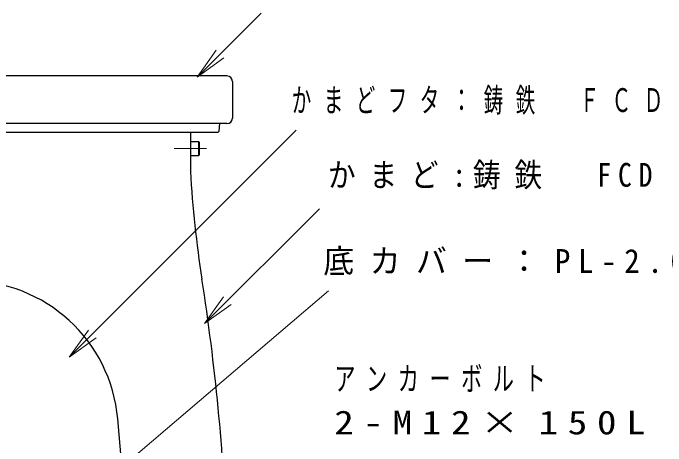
# Model space of a CAD drawing. Units: millimetres on the paper, scale 1:10. Extents: x -365 to 0, y 0 to 257.
# Drawn here: x -241.4 to -181.2, y 113.8 to 153.8 of the extents above; entities that cross this region are included whole.
import ezdxf

# ---------------------------------------------------------------- set-up
doc = ezdxf.new("R2010")
doc.units = ezdxf.units.MM
doc.linetypes.add('USER2', pattern=[6, 3, -1, 1, -1])
doc.layers.add('1_10', color=7, linetype='Continuous', lineweight=25)
doc.styles.add('ＭＳ ゴシック', font='')
doc.styles.get('ＭＳ ゴシック').set_extended_font_data('MS Gothic')

# ---------------------------------------------------------------- blocks, each defined once
blk = doc.blocks.new('open_arrow')
at = {"color": 0, "linetype": 'Continuous', "lineweight": -2}
blk.add_lwpolyline([(7.5, 1.25), (0, 0), (7.5, -1.25)], dxfattribs=at)

msp = doc.modelspace()

# ---------------------------------------------------------------- linework, layer by layer
at = {"layer": '1_10', "lineweight": 13}
for p, q in [((-224.452, 147.863), (-218.535, 153.779)), ((-236.248, 122.015), (-215.295, 142.969)), ((-224.31, 141.918), (-224.31, 140.618)), ((-223.773, 125.108), (-213.167, 135.714)), ((-240.692, 103.968), (-212.315, 128.118))]:
    msp.add_line(p, q, dxfattribs=at)
at = {"layer": '1_10', "color": 3}
for p, q in [((-221.695, 147.968), (-269.695, 147.968)), ((-221.195, 147.468), (-221.195, 144.068)), ((-221.695, 143.568), (-269.695, 143.568)), ((-222.406, 142.877), (-222.345, 143.568)), ((-268.875, 142.768), (-222.515, 142.768)), ((-225.06, 142.768), (-225.06, 139.158)), ((-222.515, 142.768), (-222.406, 142.877)), ((-225.06, 141.918), (-224.31, 141.918)), ((-224.26, 141.868), (-224.31, 141.918)), ((-224.26, 141.868), (-224.26, 140.668)), ((-225.06, 140.618), (-224.31, 140.618)), ((-224.31, 140.618), (-224.26, 140.668)), ((-230.722, 103.968), (-231.766, 116.304))]:
    msp.add_line(p, q, dxfattribs=at)
at = {"layer": '1_10', "linetype": 'USER2', "lineweight": 13}
msp.add_line((-226.564, 141.268), (-223.28, 141.268), dxfattribs=at)
at = {"layer": '1_10', "color": 3}
for centre, radius, start, end in [((-221.695, 147.468), 0.5, 0, 90), ((-221.695, 144.068), 0.5, 270, 0), ((-125.214, 144.717), 100, 183.18663, 188.92298), ((-245.695, 115.085), 13.983, 5, 175.00001), ((-421.583, 98.185), 200, 2.05307, 8.92299)]:
    msp.add_arc(centre, radius, start, end, dxfattribs=at)

# ---------------------------------------------------------------- block references
at = {"layer": '1_10', "lineweight": 13, "xscale": 0.4, "yscale": 0.4, "rotation": 45}
for p in [(-224.452, 147.863), (-223.773, 125.108), (-236.248, 122.015)]:
    msp.add_blockref('open_arrow', p, dxfattribs=at)

# ---------------------------------------------------------------- texts
at = {"layer": '1_10', "char_height": 2.199, "attachment_point": 4, "style": 'ＭＳ ゴシック'}
for s, insert in [('\\T1.64;\\W0.6;かまどフタ：鋳鉄\u3000ＦＣＤ', (-215.711, 145.619)), ('\\T1.5;\\W0.85;かまど:鋳鉄\u3000FCD', (-212.374, 138.714)), ('\\T1.5;\\W0.95;底カバー：PL-2.0\u3000SUS', (-212.803, 130.768)), ('\\T1.5;\\W0.65;アンカーボルト', (-211.785, 119.964)), ('\\T1.5;\\W1.2;2-M12×150L', (-211.785, 115.964))]:
    msp.add_mtext(s, dxfattribs=dict(at, insert=insert))

doc.saveas('drawing.dxf')
